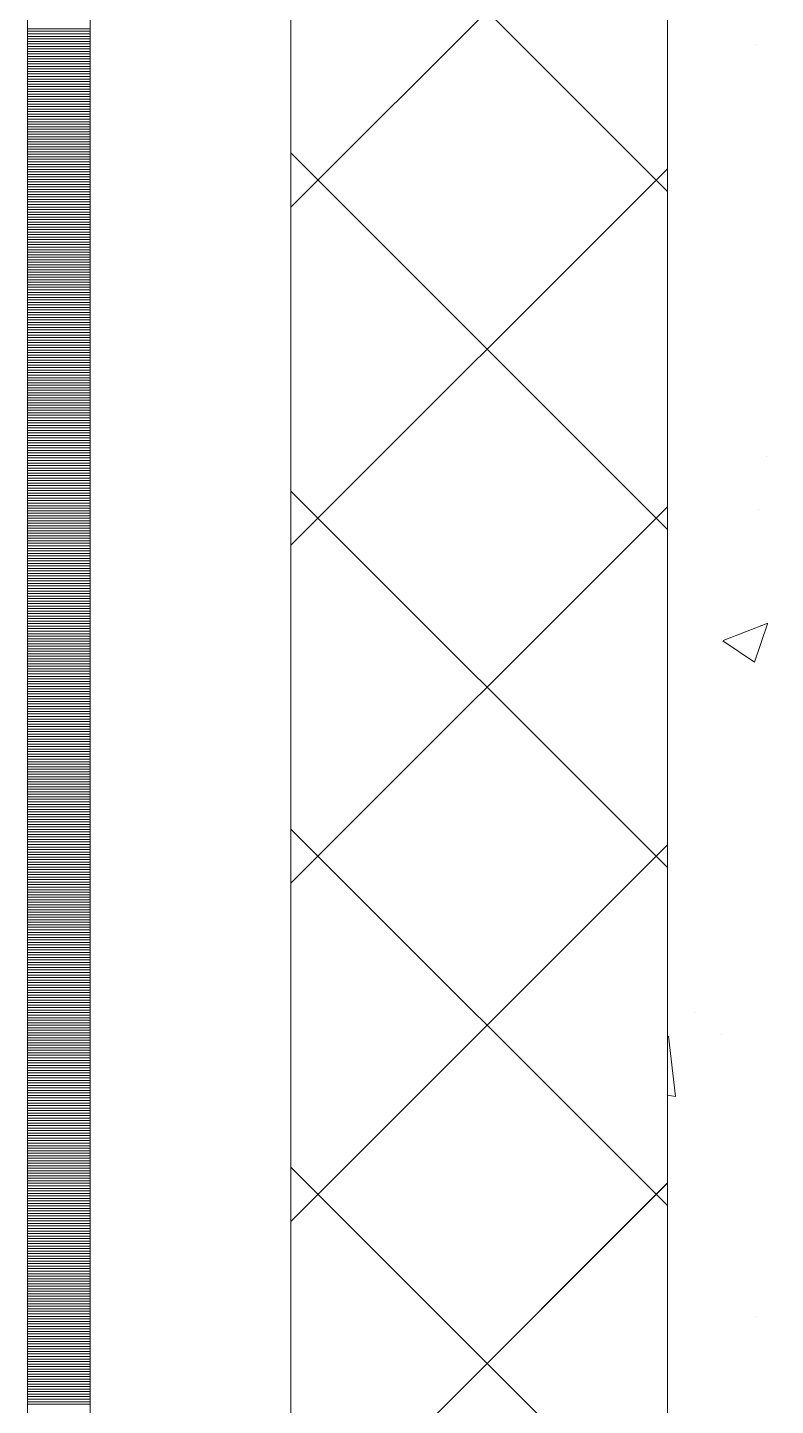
# Model space of a CAD drawing. Header units: millimetres. Extents: x 470010 to 1231400, y -134005 to 421770.
# Drawn here: x 806168 to 806466, y 160415 to 160964 of the extents above; entities that cross this region are included whole.
import ezdxf
from ezdxf.enums import TextEntityAlignment as Align

# ---------------------------------------------------------------- set-up
doc = ezdxf.new("R2010")
doc.units = ezdxf.units.MM
doc.linetypes.add('DASHED', pattern=[19.05, 12.7, -6.35])
doc.layers.get('Defpoints').update_dxf_attribs({"color": 140})
doc.layers.add('АР_Делит', color=120, linetype='Continuous', lineweight=0, plot=False)
for name, color, linetype, lineweight in [('АР_Стены ПЕНОблок', 52, 'Continuous', 20), ('АР_Тонкая', 254, 'Continuous', 5), ('АР_Утеплитель', 31, 'Continuous', 0), ('АР_Штриховка', 8, 'Continuous', 0)]:
    doc.layers.add(name, color=color, linetype=linetype, lineweight=lineweight)
doc.layers.add('РД_Оси_100', color=7, linetype='Continuous', lineweight=0, true_color=0x525252)
doc.styles.add('style1', font='ARIALN.TTF')

# ---------------------------------------------------------------- blocks, each defined once
blk = doc.blocks.new('СОШ_2200_АР_ОСИ_М100_28.05.24')
at = {"layer": 'АР_Делит', "color": 251, "linetype": 'DASHED', "true_color": 0x636466}
blk.add_lwpolyline([(114955, 135155), (114955, -355), (93595.036, -355), (93595.036, 13855), (94145, 13855), (94145, 68320), (66055, 68320), (66055, 13857.73), (83455, 13857.73), (83455, -355), (45245, -355), (45245, 13145), (44695, 13145), (44695, 26755), (45245, 26755), (45245, 68320), (20455, 68320), (20455, 26755), (27955, 26755), (27955, 13145), (-355, 13145), (-355, 100855)], dxfattribs=at)
blk = doc.blocks.new('A$C9108343f')
at = {"layer": 'АР_Стены ПЕНОблок', "color": 18, "linetype": 'Continuous', "lineweight": 20, "true_color": 0x000000}
blk.add_line((140704.09, 313879.49), (140704.09, 237679.49), dxfattribs=at)
at = {"layer": 'АР_Тонкая', "color": 18, "linetype": 'Continuous', "lineweight": 5, "true_color": 0x000000}
for p, q in [((140449.09, 313879.49), (140449.09, 237679.49)), ((140474.09, 313879.49), (140474.09, 237679.49)), ((140474.09, 237679.49), (140474.09, 313879.49)), ((140554.09, 237679.49), (140554.09, 313879.49))]:
    blk.add_line(p, q, dxfattribs=at)
at = {"layer": 'АР_Утеплитель', "color": 18, "linetype": 'Continuous', "lineweight": 0, "true_color": 0x000000}
for p, q in [((140554.09, 313879.49), (140554.09, 237679.49)), ((140704.09, 237679.49), (140704.09, 313879.49))]:
    blk.add_line(p, q, dxfattribs=at)
at = {"layer": 'АР_Штриховка', "color": 18, "linetype": 'Continuous', "lineweight": 0, "true_color": 0x000000}
for p, q in [((140704.09, 261265.48), (140554.09, 261415.48)), ((140554.09, 261259.19), (140704.09, 261409.19)), ((140449.09, 261330.24), (140474.09, 261330.24)), ((140449.09, 261329.24), (140474.09, 261329.24)), ((140449.09, 261328.24), (140474.09, 261328.24)), ((140449.09, 261327.24), (140474.09, 261327.24)), ((140449.09, 261326.24), (140474.09, 261326.24)), ((140449.09, 261325.24), (140474.09, 261325.24)), ((140449.09, 261324.24), (140474.09, 261324.24)), ((140449.09, 261323.24), (140474.09, 261323.24)), ((140449.09, 261322.24), (140474.09, 261322.24)), ((140449.09, 261321.24), (140474.09, 261321.24)), ((140449.09, 261320.24), (140474.09, 261320.24)), ((140449.09, 261319.24), (140474.09, 261319.24)), ((140739.51, 261323.9), (140739.51, 261323.9)), ((140449.09, 261318.24), (140474.09, 261318.24)), ((140449.09, 261317.24), (140474.09, 261317.24)), ((140449.09, 261316.24), (140474.09, 261316.24)), ((140449.09, 261315.24), (140474.09, 261315.24)), ((140449.09, 261314.24), (140474.09, 261314.24)), ((140449.09, 261313.24), (140474.09, 261313.24)), ((140449.09, 261312.24), (140474.09, 261312.24)), ((140449.09, 261311.24), (140474.09, 261311.24)), ((140449.09, 261310.24), (140474.09, 261310.24)), ((140449.09, 261309.24), (140474.09, 261309.24)), ((140449.09, 261308.24), (140474.09, 261308.24)), ((140449.09, 261307.24), (140474.09, 261307.24)), ((140449.09, 261306.24), (140474.09, 261306.24)), ((140449.09, 261305.24), (140474.09, 261305.24)), ((140449.09, 261304.24), (140474.09, 261304.24)), ((140449.09, 261303.24), (140474.09, 261303.24)), ((140449.09, 261302.24), (140474.09, 261302.24)), ((140449.09, 261301.24), (140474.09, 261301.24)), ((140449.09, 261300.24), (140474.09, 261300.24)), ((140449.09, 261299.24), (140474.09, 261299.24)), ((140449.09, 261298.24), (140474.09, 261298.24)), ((140449.09, 261297.24), (140474.09, 261297.24)), ((140449.09, 261296.24), (140474.09, 261296.24)), ((140449.09, 261295.24), (140474.09, 261295.24)), ((140449.09, 261294.24), (140474.09, 261294.24)), ((140449.09, 261293.24), (140474.09, 261293.24)), ((140449.09, 261292.24), (140474.09, 261292.24)), ((140449.09, 261291.24), (140474.09, 261291.24)), ((140449.09, 261290.24), (140474.09, 261290.24)), ((140449.09, 261289.24), (140474.09, 261289.24)), ((140449.09, 261288.24), (140474.09, 261288.24)), ((140449.09, 261287.24), (140474.09, 261287.24)), ((140449.09, 261286.24), (140474.09, 261286.24)), ((140449.09, 261285.24), (140474.09, 261285.24)), ((140449.09, 261284.24), (140474.09, 261284.24)), ((140449.09, 261283.24), (140474.09, 261283.24)), ((140449.09, 261282.24), (140474.09, 261282.24)), ((140449.09, 261281.24), (140474.09, 261281.24)), ((140449.09, 261280.24), (140474.09, 261280.24)), ((140704.09, 261130.77), (140554.09, 261280.77)), ((140449.09, 261279.24), (140474.09, 261279.24)), ((140449.09, 261278.24), (140474.09, 261278.24)), ((140449.09, 261277.24), (140474.09, 261277.24)), ((140449.09, 261276.24), (140474.09, 261276.24)), ((140449.09, 261275.24), (140474.09, 261275.24)), ((140449.09, 261274.24), (140474.09, 261274.24)), ((140449.09, 261273.24), (140474.09, 261273.24)), ((140449.09, 261272.24), (140474.09, 261272.24)), ((140449.09, 261271.24), (140474.09, 261271.24)), ((140449.09, 261270.24), (140474.09, 261270.24)), ((140449.09, 261269.24), (140474.09, 261269.24)), ((140554.09, 261124.49), (140704.09, 261274.49)), ((140449.09, 261268.24), (140474.09, 261268.24)), ((140449.09, 261267.24), (140474.09, 261267.24)), ((140449.09, 261266.24), (140474.09, 261266.24)), ((140449.09, 261265.24), (140474.09, 261265.24)), ((140449.09, 261264.24), (140474.09, 261264.24)), ((140449.09, 261263.24), (140474.09, 261263.24)), ((140449.09, 261262.24), (140474.09, 261262.24)), ((140449.09, 261261.24), (140474.09, 261261.24)), ((140449.09, 261260.24), (140474.09, 261260.24)), ((140449.09, 261259.24), (140474.09, 261259.24)), ((140449.09, 261258.24), (140474.09, 261258.24)), ((140449.09, 261257.24), (140474.09, 261257.24)), ((140449.09, 261256.24), (140474.09, 261256.24)), ((140449.09, 261255.24), (140474.09, 261255.24)), ((140449.09, 261254.24), (140474.09, 261254.24)), ((140449.09, 261253.24), (140474.09, 261253.24)), ((140449.09, 261252.24), (140474.09, 261252.24)), ((140449.09, 261251.24), (140474.09, 261251.24)), ((140449.09, 261250.24), (140474.09, 261250.24)), ((140449.09, 261249.24), (140474.09, 261249.24)), ((140449.09, 261248.24), (140474.09, 261248.24)), ((140449.09, 261247.24), (140474.09, 261247.24)), ((140449.09, 261246.24), (140474.09, 261246.24)), ((140449.09, 261245.24), (140474.09, 261245.24)), ((140449.09, 261244.24), (140474.09, 261244.24)), ((140449.09, 261243.24), (140474.09, 261243.24)), ((140449.09, 261242.24), (140474.09, 261242.24)), ((140449.09, 261241.24), (140474.09, 261241.24)), ((140449.09, 261240.24), (140474.09, 261240.24)), ((140449.09, 261239.24), (140474.09, 261239.24)), ((140449.09, 261238.24), (140474.09, 261238.24)), ((140449.09, 261237.24), (140474.09, 261237.24)), ((140449.09, 261236.24), (140474.09, 261236.24)), ((140449.09, 261235.24), (140474.09, 261235.24)), ((140449.09, 261234.24), (140474.09, 261234.24)), ((140449.09, 261233.24), (140474.09, 261233.24)), ((140449.09, 261232.24), (140474.09, 261232.24)), ((140449.09, 261231.24), (140474.09, 261231.24)), ((140449.09, 261230.24), (140474.09, 261230.24)), ((140449.09, 261229.24), (140474.09, 261229.24)), ((140449.09, 261228.24), (140474.09, 261228.24)), ((140449.09, 261227.24), (140474.09, 261227.24)), ((140449.09, 261226.24), (140474.09, 261226.24)), ((140449.09, 261225.24), (140474.09, 261225.24)), ((140449.09, 261224.24), (140474.09, 261224.24)), ((140449.09, 261223.24), (140474.09, 261223.24)), ((140449.09, 261222.24), (140474.09, 261222.24)), ((140449.09, 261221.24), (140474.09, 261221.24)), ((140449.09, 261220.24), (140474.09, 261220.24)), ((140449.09, 261219.24), (140474.09, 261219.24)), ((140449.09, 261218.24), (140474.09, 261218.24)), ((140449.09, 261217.24), (140474.09, 261217.24)), ((140449.09, 261216.24), (140474.09, 261216.24)), ((140449.09, 261215.24), (140474.09, 261215.24)), ((140449.09, 261214.24), (140474.09, 261214.24)), ((140449.09, 261213.24), (140474.09, 261213.24)), ((140449.09, 261212.24), (140474.09, 261212.24)), ((140449.09, 261211.24), (140474.09, 261211.24)), ((140449.09, 261210.24), (140474.09, 261210.24)), ((140449.09, 261209.24), (140474.09, 261209.24)), ((140449.09, 261208.24), (140474.09, 261208.24)), ((140449.09, 261207.24), (140474.09, 261207.24)), ((140449.09, 261206.24), (140474.09, 261206.24)), ((140449.09, 261205.24), (140474.09, 261205.24)), ((140449.09, 261204.24), (140474.09, 261204.24)), ((140449.09, 261203.24), (140474.09, 261203.24)), ((140449.09, 261202.24), (140474.09, 261202.24)), ((140449.09, 261201.24), (140474.09, 261201.24)), ((140449.09, 261200.24), (140474.09, 261200.24)), ((140449.09, 261199.24), (140474.09, 261199.24)), ((140449.09, 261198.24), (140474.09, 261198.24)), ((140449.09, 261197.24), (140474.09, 261197.24)), ((140449.09, 261196.24), (140474.09, 261196.24)), ((140449.09, 261195.24), (140474.09, 261195.24)), ((140449.09, 261194.24), (140474.09, 261194.24)), ((140449.09, 261193.24), (140474.09, 261193.24)), ((140449.09, 261192.24), (140474.09, 261192.24)), ((140449.09, 261191.24), (140474.09, 261191.24)), ((140449.09, 261190.24), (140474.09, 261190.24)), ((140449.09, 261189.24), (140474.09, 261189.24)), ((140449.09, 261188.24), (140474.09, 261188.24)), ((140449.09, 261187.24), (140474.09, 261187.24)), ((140449.09, 261186.24), (140474.09, 261186.24)), ((140449.09, 261185.24), (140474.09, 261185.24)), ((140449.09, 261184.24), (140474.09, 261184.24)), ((140449.09, 261183.24), (140474.09, 261183.24)), ((140449.09, 261182.24), (140474.09, 261182.24)), ((140449.09, 261181.24), (140474.09, 261181.24)), ((140449.09, 261180.24), (140474.09, 261180.24)), ((140449.09, 261179.24), (140474.09, 261179.24)), ((140449.09, 261178.24), (140474.09, 261178.24)), ((140449.09, 261177.24), (140474.09, 261177.24)), ((140449.09, 261176.24), (140474.09, 261176.24)), ((140449.09, 261175.24), (140474.09, 261175.24)), ((140449.09, 261174.24), (140474.09, 261174.24)), ((140449.09, 261173.24), (140474.09, 261173.24)), ((140449.09, 261172.24), (140474.09, 261172.24)), ((140449.09, 261171.24), (140474.09, 261171.24)), ((140449.09, 261170.24), (140474.09, 261170.24)), ((140449.09, 261169.24), (140474.09, 261169.24)), ((140449.09, 261168.24), (140474.09, 261168.24)), ((140449.09, 261167.24), (140474.09, 261167.24)), ((140449.09, 261166.24), (140474.09, 261166.24)), ((140449.09, 261165.24), (140474.09, 261165.24)), ((140449.09, 261164.24), (140474.09, 261164.24)), ((140449.09, 261163.24), (140474.09, 261163.24)), ((140449.09, 261162.24), (140474.09, 261162.24)), ((140449.09, 261161.24), (140474.09, 261161.24)), ((140449.09, 261160.24), (140474.09, 261160.24)), ((140743.6, 261159.99), (140743.6, 261159.99)), ((140449.09, 261159.24), (140474.09, 261159.24)), ((140449.09, 261158.24), (140474.09, 261158.24)), ((140449.09, 261157.24), (140474.09, 261157.24)), ((140449.09, 261156.24), (140474.09, 261156.24)), ((140449.09, 261155.24), (140474.09, 261155.24)), ((140449.09, 261154.24), (140474.09, 261154.24)), ((140449.09, 261153.24), (140474.09, 261153.24)), ((140449.09, 261152.24), (140474.09, 261152.24)), ((140449.09, 261151.24), (140474.09, 261151.24)), ((140449.09, 261150.24), (140474.09, 261150.24)), ((140449.09, 261149.24), (140474.09, 261149.24)), ((140449.09, 261148.24), (140474.09, 261148.24)), ((140449.09, 261147.24), (140474.09, 261147.24)), ((140449.09, 261146.24), (140474.09, 261146.24)), ((140449.09, 261145.24), (140474.09, 261145.24)), ((140449.09, 261144.24), (140474.09, 261144.24)), ((140449.09, 261143.24), (140474.09, 261143.24)), ((140704.09, 260996.07), (140554.09, 261146.07)), ((140449.09, 261142.24), (140474.09, 261142.24)), ((140449.09, 261141.24), (140474.09, 261141.24)), ((140449.09, 261140.24), (140474.09, 261140.24)), ((140449.09, 261139.24), (140474.09, 261139.24)), ((140449.09, 261138.24), (140474.09, 261138.24)), ((140554.09, 260989.78), (140704.09, 261139.78)), ((140740.52, 261138.84), (140740.52, 261138.84)), ((140449.09, 261137.24), (140474.09, 261137.24)), ((140449.09, 261136.24), (140474.09, 261136.24)), ((140449.09, 261135.24), (140474.09, 261135.24)), ((140449.09, 261134.24), (140474.09, 261134.24)), ((140449.09, 261133.24), (140474.09, 261133.24)), ((140449.09, 261132.24), (140474.09, 261132.24)), ((140449.09, 261131.24), (140474.09, 261131.24)), ((140449.09, 261130.24), (140474.09, 261130.24)), ((140449.09, 261129.24), (140474.09, 261129.24)), ((140449.09, 261128.24), (140474.09, 261128.24)), ((140449.09, 261127.24), (140474.09, 261127.24)), ((140449.09, 261126.24), (140474.09, 261126.24)), ((140449.09, 261125.24), (140474.09, 261125.24)), ((140449.09, 261124.24), (140474.09, 261124.24)), ((140449.09, 261123.24), (140474.09, 261123.24)), ((140449.09, 261122.24), (140474.09, 261122.24)), ((140449.09, 261121.24), (140474.09, 261121.24)), ((140449.09, 261120.24), (140474.09, 261120.24)), ((140449.09, 261119.24), (140474.09, 261119.24)), ((140449.09, 261118.24), (140474.09, 261118.24)), ((140449.09, 261117.24), (140474.09, 261117.24)), ((140449.09, 261116.24), (140474.09, 261116.24)), ((140449.09, 261115.24), (140474.09, 261115.24)), ((140449.09, 261114.24), (140474.09, 261114.24)), ((140449.09, 261113.24), (140474.09, 261113.24)), ((140449.09, 261112.24), (140474.09, 261112.24)), ((140449.09, 261111.24), (140474.09, 261111.24)), ((140449.09, 261110.24), (140474.09, 261110.24)), ((140449.09, 261109.24), (140474.09, 261109.24)), ((140449.09, 261108.24), (140474.09, 261108.24)), ((140449.09, 261107.24), (140474.09, 261107.24)), ((140449.09, 261106.24), (140474.09, 261106.24)), ((140449.09, 261105.24), (140474.09, 261105.24)), ((140449.09, 261104.24), (140474.09, 261104.24)), ((140449.09, 261103.24), (140474.09, 261103.24)), ((140449.09, 261102.24), (140474.09, 261102.24)), ((140449.09, 261101.24), (140474.09, 261101.24)), ((140449.09, 261100.24), (140474.09, 261100.24)), ((140449.09, 261099.24), (140474.09, 261099.24)), ((140449.09, 261098.24), (140474.09, 261098.24)), ((140449.09, 261097.24), (140474.09, 261097.24)), ((140449.09, 261096.24), (140474.09, 261096.24)), ((140449.09, 261095.24), (140474.09, 261095.24)), ((140449.09, 261094.24), (140474.09, 261094.24)), ((140449.09, 261093.24), (140474.09, 261093.24)), ((140449.09, 261092.24), (140474.09, 261092.24)), ((140449.09, 261091.24), (140474.09, 261091.24)), ((140449.09, 261090.24), (140474.09, 261090.24)), ((140449.09, 261089.24), (140474.09, 261089.24)), ((140449.09, 261088.24), (140474.09, 261088.24)), ((140726.31, 261086.56), (140744.1, 261093.38)), ((140738.87, 261077.84), (140744.02, 261093.19)), ((140449.09, 261087.24), (140474.09, 261087.24)), ((140449.09, 261086.24), (140474.09, 261086.24)), ((140449.09, 261085.24), (140474.09, 261085.24)), ((140449.09, 261084.24), (140474.09, 261084.24)), ((140449.09, 261083.24), (140474.09, 261083.24)), ((140726.22, 261086.37), (140738.86, 261077.84)), ((140449.09, 261082.24), (140474.09, 261082.24)), ((140449.09, 261081.24), (140474.09, 261081.24)), ((140449.09, 261080.24), (140474.09, 261080.24)), ((140449.09, 261079.24), (140474.09, 261079.24)), ((140449.09, 261078.24), (140474.09, 261078.24)), ((140449.09, 261077.24), (140474.09, 261077.24)), ((140449.09, 261076.24), (140474.09, 261076.24)), ((140449.09, 261075.24), (140474.09, 261075.24)), ((140449.09, 261074.24), (140474.09, 261074.24)), ((140449.09, 261073.24), (140474.09, 261073.24)), ((140449.09, 261072.24), (140474.09, 261072.24)), ((140449.09, 261071.24), (140474.09, 261071.24)), ((140449.09, 261070.24), (140474.09, 261070.24)), ((140449.09, 261069.24), (140474.09, 261069.24)), ((140449.09, 261068.24), (140474.09, 261068.24)), ((140449.09, 261067.24), (140474.09, 261067.24)), ((140449.09, 261066.24), (140474.09, 261066.24)), ((140449.09, 261065.24), (140474.09, 261065.24)), ((140449.09, 261064.24), (140474.09, 261064.24)), ((140449.09, 261063.24), (140474.09, 261063.24)), ((140449.09, 261062.24), (140474.09, 261062.24)), ((140449.09, 261061.24), (140474.09, 261061.24)), ((140449.09, 261060.24), (140474.09, 261060.24)), ((140449.09, 261059.24), (140474.09, 261059.24)), ((140449.09, 261058.24), (140474.09, 261058.24)), ((140449.09, 261057.24), (140474.09, 261057.24)), ((140449.09, 261056.24), (140474.09, 261056.24)), ((140449.09, 261055.24), (140474.09, 261055.24)), ((140449.09, 261054.24), (140474.09, 261054.24)), ((140449.09, 261053.24), (140474.09, 261053.24)), ((140449.09, 261052.24), (140474.09, 261052.24)), ((140449.09, 261051.24), (140474.09, 261051.24)), ((140449.09, 261050.24), (140474.09, 261050.24)), ((140449.09, 261049.24), (140474.09, 261049.24)), ((140449.09, 261048.24), (140474.09, 261048.24)), ((140449.09, 261047.24), (140474.09, 261047.24)), ((140449.09, 261046.24), (140474.09, 261046.24)), ((140449.09, 261045.24), (140474.09, 261045.24)), ((140449.09, 261044.24), (140474.09, 261044.24)), ((140449.09, 261043.24), (140474.09, 261043.24)), ((140449.09, 261042.24), (140474.09, 261042.24)), ((140449.09, 261041.24), (140474.09, 261041.24)), ((140449.09, 261040.24), (140474.09, 261040.24)), ((140449.09, 261039.24), (140474.09, 261039.24)), ((140449.09, 261038.24), (140474.09, 261038.24)), ((140449.09, 261037.24), (140474.09, 261037.24)), ((140449.09, 261036.24), (140474.09, 261036.24)), ((140449.09, 261035.24), (140474.09, 261035.24)), ((140449.09, 261034.24), (140474.09, 261034.24)), ((140449.09, 261033.24), (140474.09, 261033.24)), ((140449.09, 261032.24), (140474.09, 261032.24)), ((140449.09, 261031.24), (140474.09, 261031.24)), ((140449.09, 261030.24), (140474.09, 261030.24)), ((140449.09, 261029.24), (140474.09, 261029.24)), ((140449.09, 261028.24), (140474.09, 261028.24)), ((140449.09, 261027.24), (140474.09, 261027.24)), ((140449.09, 261026.24), (140474.09, 261026.24)), ((140449.09, 261025.24), (140474.09, 261025.24)), ((140449.09, 261024.24), (140474.09, 261024.24)), ((140449.09, 261023.24), (140474.09, 261023.24)), ((140449.09, 261022.24), (140474.09, 261022.24)), ((140449.09, 261021.24), (140474.09, 261021.24)), ((140449.09, 261020.24), (140474.09, 261020.24)), ((140449.09, 261019.24), (140474.09, 261019.24)), ((140449.09, 261018.24), (140474.09, 261018.24)), ((140449.09, 261017.24), (140474.09, 261017.24)), ((140449.09, 261016.24), (140474.09, 261016.24)), ((140449.09, 261015.24), (140474.09, 261015.24)), ((140449.09, 261014.24), (140474.09, 261014.24)), ((140449.09, 261013.24), (140474.09, 261013.24)), ((140449.09, 261012.24), (140474.09, 261012.24)), ((140449.09, 261011.24), (140474.09, 261011.24)), ((140704.09, 260861.37), (140554.09, 261011.37)), ((140449.09, 261010.24), (140474.09, 261010.24)), ((140449.09, 261009.24), (140474.09, 261009.24)), ((140449.09, 261008.24), (140474.09, 261008.24)), ((140449.09, 261007.24), (140474.09, 261007.24)), ((140449.09, 261006.24), (140474.09, 261006.24)), ((140449.09, 261005.24), (140474.09, 261005.24)), ((140449.09, 261004.24), (140474.09, 261004.24)), ((140449.09, 261003.24), (140474.09, 261003.24)), ((140449.09, 261002.24), (140474.09, 261002.24)), ((140449.09, 261001.24), (140474.09, 261001.24)), ((140449.09, 261000.24), (140474.09, 261000.24)), ((140554.09, 260855.08), (140704.09, 261005.08)), ((140449.09, 260999.24), (140474.09, 260999.24)), ((140449.09, 260998.24), (140474.09, 260998.24)), ((140449.09, 260997.24), (140474.09, 260997.24)), ((140449.09, 260996.24), (140474.09, 260996.24)), ((140449.09, 260995.24), (140474.09, 260995.24)), ((140449.09, 260994.24), (140474.09, 260994.24)), ((140449.09, 260993.24), (140474.09, 260993.24)), ((140449.09, 260992.24), (140474.09, 260992.24)), ((140449.09, 260991.24), (140474.09, 260991.24)), ((140449.09, 260990.24), (140474.09, 260990.24)), ((140449.09, 260989.24), (140474.09, 260989.24)), ((140449.09, 260988.24), (140474.09, 260988.24)), ((140449.09, 260987.24), (140474.09, 260987.24)), ((140449.09, 260986.24), (140474.09, 260986.24)), ((140449.09, 260985.24), (140474.09, 260985.24)), ((140449.09, 260984.24), (140474.09, 260984.24)), ((140449.09, 260983.24), (140474.09, 260983.24)), ((140449.09, 260982.24), (140474.09, 260982.24)), ((140449.09, 260981.24), (140474.09, 260981.24)), ((140449.09, 260980.24), (140474.09, 260980.24)), ((140449.09, 260979.24), (140474.09, 260979.24)), ((140449.09, 260978.24), (140474.09, 260978.24)), ((140449.09, 260977.24), (140474.09, 260977.24)), ((140449.09, 260976.24), (140474.09, 260976.24)), ((140449.09, 260975.24), (140474.09, 260975.24)), ((140449.09, 260974.24), (140474.09, 260974.24)), ((140449.09, 260973.24), (140474.09, 260973.24)), ((140449.09, 260972.24), (140474.09, 260972.24)), ((140449.09, 260971.24), (140474.09, 260971.24)), ((140449.09, 260970.24), (140474.09, 260970.24)), ((140449.09, 260969.24), (140474.09, 260969.24)), ((140449.09, 260968.24), (140474.09, 260968.24)), ((140449.09, 260967.24), (140474.09, 260967.24)), ((140449.09, 260966.24), (140474.09, 260966.24)), ((140449.09, 260965.24), (140474.09, 260965.24)), ((140449.09, 260964.24), (140474.09, 260964.24)), ((140449.09, 260963.24), (140474.09, 260963.24)), ((140449.09, 260962.24), (140474.09, 260962.24)), ((140449.09, 260961.24), (140474.09, 260961.24)), ((140449.09, 260960.24), (140474.09, 260960.24)), ((140449.09, 260959.24), (140474.09, 260959.24)), ((140449.09, 260958.24), (140474.09, 260958.24)), ((140449.09, 260957.24), (140474.09, 260957.24)), ((140449.09, 260956.24), (140474.09, 260956.24)), ((140449.09, 260955.24), (140474.09, 260955.24)), ((140449.09, 260954.24), (140474.09, 260954.24)), ((140449.09, 260953.24), (140474.09, 260953.24)), ((140449.09, 260952.24), (140474.09, 260952.24)), ((140449.09, 260951.24), (140474.09, 260951.24)), ((140449.09, 260950.24), (140474.09, 260950.24)), ((140449.09, 260949.24), (140474.09, 260949.24)), ((140449.09, 260948.24), (140474.09, 260948.24)), ((140449.09, 260947.24), (140474.09, 260947.24)), ((140449.09, 260946.24), (140474.09, 260946.24)), ((140449.09, 260945.24), (140474.09, 260945.24)), ((140449.09, 260944.24), (140474.09, 260944.24)), ((140449.09, 260943.24), (140474.09, 260943.24)), ((140449.09, 260942.24), (140474.09, 260942.24)), ((140449.09, 260941.24), (140474.09, 260941.24)), ((140449.09, 260940.24), (140474.09, 260940.24)), ((140449.09, 260939.24), (140474.09, 260939.24)), ((140449.09, 260938.24), (140474.09, 260938.24)), ((140449.09, 260937.24), (140474.09, 260937.24)), ((140449.09, 260936.24), (140474.09, 260936.24)), ((140449.09, 260935.24), (140474.09, 260935.24)), ((140449.09, 260934.24), (140474.09, 260934.24)), ((140715.02, 260938.5), (140715.02, 260938.5)), ((140449.09, 260933.24), (140474.09, 260933.24)), ((140449.09, 260932.24), (140474.09, 260932.24)), ((140449.09, 260931.24), (140474.09, 260931.24)), ((140449.09, 260930.24), (140474.09, 260930.24)), ((140449.09, 260929.24), (140474.09, 260929.24)), ((140704.09, 260928.36), (140704.62, 260928.91)), ((140707.39, 260904.78), (140704.59, 260928.9)), ((140725.64, 260929.48), (140725.64, 260929.48)), ((140449.09, 260928.24), (140474.09, 260928.24)), ((140449.09, 260927.24), (140474.09, 260927.24)), ((140449.09, 260926.24), (140474.09, 260926.24)), ((140449.09, 260925.24), (140474.09, 260925.24)), ((140449.09, 260924.24), (140474.09, 260924.24)), ((140449.09, 260923.24), (140474.09, 260923.24)), ((140449.09, 260922.24), (140474.09, 260922.24)), ((140449.09, 260921.24), (140474.09, 260921.24)), ((140449.09, 260920.24), (140474.09, 260920.24)), ((140449.09, 260919.24), (140474.09, 260919.24)), ((140449.09, 260918.24), (140474.09, 260918.24)), ((140449.09, 260917.24), (140474.09, 260917.24)), ((140449.09, 260916.24), (140474.09, 260916.24)), ((140449.09, 260915.24), (140474.09, 260915.24)), ((140449.09, 260914.24), (140474.09, 260914.24)), ((140449.09, 260913.24), (140474.09, 260913.24)), ((140449.09, 260912.24), (140474.09, 260912.24)), ((140449.09, 260911.24), (140474.09, 260911.24)), ((140449.09, 260910.24), (140474.09, 260910.24)), ((140449.09, 260909.24), (140474.09, 260909.24)), ((140449.09, 260908.24), (140474.09, 260908.24)), ((140449.09, 260907.24), (140474.09, 260907.24)), ((140449.09, 260906.24), (140474.09, 260906.24)), ((140449.09, 260905.24), (140474.09, 260905.24)), ((140449.09, 260904.24), (140474.09, 260904.24)), ((140449.09, 260903.24), (140474.09, 260903.24)), ((140449.09, 260902.24), (140474.09, 260902.24)), ((140704.09, 260905.35), (140707.4, 260904.83)), ((140449.09, 260901.24), (140474.09, 260901.24)), ((140449.09, 260900.24), (140474.09, 260900.24)), ((140449.09, 260899.24), (140474.09, 260899.24)), ((140449.09, 260898.24), (140474.09, 260898.24)), ((140449.09, 260897.24), (140474.09, 260897.24)), ((140449.09, 260896.24), (140474.09, 260896.24)), ((140449.09, 260895.24), (140474.09, 260895.24)), ((140449.09, 260894.24), (140474.09, 260894.24)), ((140449.09, 260893.24), (140474.09, 260893.24)), ((140449.09, 260892.24), (140474.09, 260892.24)), ((140449.09, 260891.24), (140474.09, 260891.24)), ((140449.09, 260890.24), (140474.09, 260890.24)), ((140449.09, 260889.24), (140474.09, 260889.24)), ((140449.09, 260888.24), (140474.09, 260888.24)), ((140449.09, 260887.24), (140474.09, 260887.24)), ((140449.09, 260886.24), (140474.09, 260886.24)), ((140449.09, 260885.24), (140474.09, 260885.24)), ((140449.09, 260884.24), (140474.09, 260884.24)), ((140449.09, 260883.24), (140474.09, 260883.24)), ((140449.09, 260882.24), (140474.09, 260882.24)), ((140449.09, 260881.24), (140474.09, 260881.24)), ((140449.09, 260880.24), (140474.09, 260880.24)), ((140449.09, 260879.24), (140474.09, 260879.24)), ((140449.09, 260878.24), (140474.09, 260878.24)), ((140449.09, 260877.24), (140474.09, 260877.24)), ((140449.09, 260876.24), (140474.09, 260876.24)), ((140449.09, 260875.24), (140474.09, 260875.24)), ((140449.09, 260874.24), (140474.09, 260874.24)), ((140704.09, 260726.66), (140554.09, 260876.66)), ((140449.09, 260873.24), (140474.09, 260873.24)), ((140449.09, 260872.24), (140474.09, 260872.24)), ((140449.09, 260871.24), (140474.09, 260871.24)), ((140449.09, 260870.24), (140474.09, 260870.24)), ((140449.09, 260869.24), (140474.09, 260869.24)), ((140554.09, 260720.37), (140704.09, 260870.37)), ((140449.09, 260868.24), (140474.09, 260868.24)), ((140449.09, 260867.24), (140474.09, 260867.24)), ((140449.09, 260866.24), (140474.09, 260866.24)), ((140449.09, 260865.24), (140474.09, 260865.24)), ((140449.09, 260864.24), (140474.09, 260864.24)), ((140449.09, 260863.24), (140474.09, 260863.24)), ((140449.09, 260862.24), (140474.09, 260862.24)), ((140449.09, 260861.24), (140474.09, 260861.24)), ((140449.09, 260860.24), (140474.09, 260860.24)), ((140449.09, 260859.24), (140474.09, 260859.24)), ((140449.09, 260858.24), (140474.09, 260858.24)), ((140449.09, 260857.24), (140474.09, 260857.24)), ((140449.09, 260856.24), (140474.09, 260856.24)), ((140449.09, 260855.24), (140474.09, 260855.24)), ((140449.09, 260854.24), (140474.09, 260854.24)), ((140449.09, 260853.24), (140474.09, 260853.24)), ((140449.09, 260852.24), (140474.09, 260852.24)), ((140449.09, 260851.24), (140474.09, 260851.24)), ((140449.09, 260850.24), (140474.09, 260850.24)), ((140449.09, 260849.24), (140474.09, 260849.24)), ((140449.09, 260848.24), (140474.09, 260848.24)), ((140449.09, 260847.24), (140474.09, 260847.24)), ((140449.09, 260846.24), (140474.09, 260846.24)), ((140449.09, 260845.24), (140474.09, 260845.24)), ((140449.09, 260844.24), (140474.09, 260844.24)), ((140449.09, 260843.24), (140474.09, 260843.24)), ((140449.09, 260842.24), (140474.09, 260842.24)), ((140449.09, 260841.24), (140474.09, 260841.24)), ((140449.09, 260840.24), (140474.09, 260840.24)), ((140449.09, 260839.24), (140474.09, 260839.24)), ((140449.09, 260838.24), (140474.09, 260838.24)), ((140449.09, 260837.24), (140474.09, 260837.24)), ((140449.09, 260836.24), (140474.09, 260836.24)), ((140449.09, 260835.24), (140474.09, 260835.24)), ((140449.09, 260834.24), (140474.09, 260834.24)), ((140449.09, 260833.24), (140474.09, 260833.24)), ((140449.09, 260832.24), (140474.09, 260832.24)), ((140449.09, 260831.24), (140474.09, 260831.24)), ((140449.09, 260830.24), (140474.09, 260830.24)), ((140449.09, 260829.24), (140474.09, 260829.24)), ((140449.09, 260828.24), (140474.09, 260828.24)), ((140449.09, 260827.24), (140474.09, 260827.24)), ((140449.09, 260826.24), (140474.09, 260826.24)), ((140449.09, 260825.24), (140474.09, 260825.24)), ((140449.09, 260824.24), (140474.09, 260824.24)), ((140449.09, 260823.24), (140474.09, 260823.24)), ((140449.09, 260822.24), (140474.09, 260822.24)), ((140449.09, 260821.24), (140474.09, 260821.24)), ((140449.09, 260820.24), (140474.09, 260820.24)), ((140449.09, 260819.24), (140474.09, 260819.24)), ((140449.09, 260818.24), (140474.09, 260818.24)), ((140449.09, 260817.24), (140474.09, 260817.24)), ((140449.09, 260816.24), (140474.09, 260816.24)), ((140449.09, 260815.24), (140474.09, 260815.24)), ((140449.09, 260814.24), (140474.09, 260814.24)), ((140739.77, 260817.2), (140739.77, 260817.2)), ((140449.09, 260813.24), (140474.09, 260813.24)), ((140449.09, 260812.24), (140474.09, 260812.24)), ((140449.09, 260811.24), (140474.09, 260811.24)), ((140449.09, 260810.24), (140474.09, 260810.24)), ((140449.09, 260809.24), (140474.09, 260809.24)), ((140449.09, 260808.24), (140474.09, 260808.24)), ((140449.09, 260807.24), (140474.09, 260807.24)), ((140449.09, 260806.24), (140474.09, 260806.24)), ((140449.09, 260805.24), (140474.09, 260805.24)), ((140449.09, 260804.24), (140474.09, 260804.24)), ((140449.09, 260803.24), (140474.09, 260803.24)), ((140449.09, 260802.24), (140474.09, 260802.24)), ((140449.09, 260801.24), (140474.09, 260801.24)), ((140449.09, 260800.24), (140474.09, 260800.24)), ((140449.09, 260799.24), (140474.09, 260799.24)), ((140449.09, 260798.24), (140474.09, 260798.24)), ((140449.09, 260797.24), (140474.09, 260797.24)), ((140449.09, 260796.24), (140474.09, 260796.24)), ((140449.09, 260795.24), (140474.09, 260795.24)), ((140449.09, 260794.24), (140474.09, 260794.24)), ((140449.09, 260793.24), (140474.09, 260793.24)), ((140449.09, 260792.24), (140474.09, 260792.24)), ((140449.09, 260791.24), (140474.09, 260791.24)), ((140449.09, 260790.24), (140474.09, 260790.24)), ((140449.09, 260789.24), (140474.09, 260789.24)), ((140449.09, 260788.24), (140474.09, 260788.24)), ((140449.09, 260787.24), (140474.09, 260787.24)), ((140449.09, 260786.24), (140474.09, 260786.24)), ((140449.09, 260785.24), (140474.09, 260785.24)), ((140449.09, 260784.24), (140474.09, 260784.24)), ((140449.09, 260783.24), (140474.09, 260783.24)), ((140449.09, 260782.24), (140474.09, 260782.24))]:
    blk.add_line(p, q, dxfattribs=at)
at = {"layer": 'РД_Оси_100'}
blk.add_blockref('СОШ_2200_АР_ОСИ_М100_28.05.24', (140804.09, 223079.49), dxfattribs=at)
at = {"layer": 'Defpoints', "color": 18, "true_color": 0x000000, "style": 'style1'}
for p in [(143949.34, 316089.12), (143974.98, 281639.5), (143890.4, 273244.71), (143839.99, 264276.81), (143967.75, 254892.38), (12251.96, 104178.14), (12382.58, 96023.14)]:
    blk.add_attdef('АР-ПОМЕЩЕНИЕ:НАИМЕНОВАНИЕ', text='', height=100, dxfattribs=at).set_placement(p, align=Align.MIDDLE)
at = {"layer": 'Defpoints', "color": 18, "true_color": 0x000000, "style": 'style1', "flags": 8}
for p in [(143951.3, 279099.09), (143848.34, 269251.11), (143875.33, 260094.25), (144049.74, 250824.7), (163419.28, 238153.36), (155897.46, 237965.97), (183037.2, 237965.97), (143342.94, 237876.19)]:
    blk.add_attdef('АР-ПОМЕЩЕНИЕ:НАИМЕНОВАНИЕ', text='', height=100, dxfattribs=at).set_placement(p, align=Align.MIDDLE)

msp = doc.modelspace()

# ---------------------------------------------------------------- linework, layer by layer
at = {"layer": 'АР_Стены ПЕНОблок', "color": 18, "linetype": 'Continuous', "lineweight": 20, "true_color": 0x000000}
msp.add_line((806422.706, 213513.251), (806422.706, 137313.251), dxfattribs=at)
at = {"layer": 'АР_Тонкая', "color": 18, "linetype": 'Continuous', "lineweight": 5, "true_color": 0x000000}
for p, q in [((806167.706, 213513.251), (806167.706, 137313.251)), ((806192.706, 213513.251), (806192.706, 137313.251)), ((806192.706, 137313.251), (806192.706, 213513.251)), ((806272.706, 137313.251), (806272.706, 213513.251))]:
    msp.add_line(p, q, dxfattribs=at)
at = {"layer": 'АР_Утеплитель', "color": 18, "linetype": 'Continuous', "lineweight": 0, "true_color": 0x000000}
for p, q in [((806272.706, 213513.251), (806272.706, 137313.251)), ((806422.706, 137313.251), (806422.706, 213513.251))]:
    msp.add_line(p, q, dxfattribs=at)
at = {"layer": 'АР_Штриховка', "color": 18, "linetype": 'Continuous', "lineweight": 0, "true_color": 0x000000}
for p, q in [((806422.706, 160899.234), (806272.706, 161049.234)), ((806272.706, 160892.948), (806422.706, 161042.948)), ((806167.706, 160964), (806192.706, 160964)), ((806167.706, 160963), (806192.706, 160963)), ((806167.706, 160962), (806192.706, 160962)), ((806167.706, 160961), (806192.706, 160961)), ((806167.706, 160960), (806192.706, 160960)), ((806167.706, 160959), (806192.706, 160959)), ((806167.706, 160958), (806192.706, 160958)), ((806167.706, 160957), (806192.706, 160957)), ((806167.706, 160956), (806192.706, 160956)), ((806167.706, 160955), (806192.706, 160955)), ((806167.706, 160954), (806192.706, 160954)), ((806167.706, 160953), (806192.706, 160953)), ((806167.706, 160952), (806192.706, 160952)), ((806167.706, 160951), (806192.706, 160951)), ((806167.706, 160950), (806192.706, 160950)), ((806167.706, 160949), (806192.706, 160949)), ((806167.706, 160948), (806192.706, 160948)), ((806167.706, 160947), (806192.706, 160947)), ((806167.706, 160946), (806192.706, 160946)), ((806167.706, 160945), (806192.706, 160945)), ((806167.706, 160944), (806192.706, 160944)), ((806167.706, 160943), (806192.706, 160943)), ((806167.706, 160942), (806192.706, 160942)), ((806167.706, 160941), (806192.706, 160941)), ((806167.706, 160940), (806192.706, 160940)), ((806167.706, 160939), (806192.706, 160939)), ((806167.706, 160938), (806192.706, 160938)), ((806167.706, 160937), (806192.706, 160937)), ((806167.706, 160936), (806192.706, 160936)), ((806167.706, 160935), (806192.706, 160935)), ((806167.706, 160934), (806192.706, 160934)), ((806167.706, 160933), (806192.706, 160933)), ((806167.706, 160932), (806192.706, 160932)), ((806167.706, 160931), (806192.706, 160931)), ((806167.706, 160930), (806192.706, 160930)), ((806167.706, 160929), (806192.706, 160929)), ((806167.706, 160928), (806192.706, 160928)), ((806167.706, 160927), (806192.706, 160927)), ((806167.706, 160926), (806192.706, 160926)), ((806167.706, 160925), (806192.706, 160925)), ((806167.706, 160924), (806192.706, 160924)), ((806167.706, 160923), (806192.706, 160923)), ((806167.706, 160922), (806192.706, 160922)), ((806167.706, 160921), (806192.706, 160921)), ((806167.706, 160920), (806192.706, 160920)), ((806167.706, 160919), (806192.706, 160919)), ((806167.706, 160918), (806192.706, 160918)), ((806167.706, 160917), (806192.706, 160917)), ((806167.706, 160916), (806192.706, 160916)), ((806167.706, 160915), (806192.706, 160915)), ((806167.706, 160914), (806192.706, 160914)), ((806167.706, 160913), (806192.706, 160913)), ((806167.706, 160912), (806192.706, 160912)), ((806422.706, 160764.531), (806272.706, 160914.531)), ((806167.706, 160911), (806192.706, 160911)), ((806167.706, 160910), (806192.706, 160910)), ((806167.706, 160909), (806192.706, 160909)), ((806167.706, 160908), (806192.706, 160908)), ((806167.706, 160907), (806192.706, 160907)), ((806272.706, 160758.244), (806422.706, 160908.244)), ((806167.706, 160906), (806192.706, 160906)), ((806167.706, 160905), (806192.706, 160905)), ((806167.706, 160904), (806192.706, 160904)), ((806167.706, 160903), (806192.706, 160903)), ((806167.706, 160902), (806192.706, 160902)), ((806167.706, 160901), (806192.706, 160901)), ((806167.706, 160900), (806192.706, 160900)), ((806167.706, 160899), (806192.706, 160899)), ((806167.706, 160898), (806192.706, 160898)), ((806167.706, 160897), (806192.706, 160897)), ((806167.706, 160896), (806192.706, 160896)), ((806167.706, 160895), (806192.706, 160895)), ((806167.706, 160894), (806192.706, 160894)), ((806167.706, 160893), (806192.706, 160893)), ((806167.706, 160892), (806192.706, 160892)), ((806167.706, 160891), (806192.706, 160891)), ((806167.706, 160890), (806192.706, 160890)), ((806167.706, 160889), (806192.706, 160889)), ((806167.706, 160888), (806192.706, 160888)), ((806167.706, 160887), (806192.706, 160887)), ((806167.706, 160886), (806192.706, 160886)), ((806167.706, 160885), (806192.706, 160885)), ((806167.706, 160884), (806192.706, 160884)), ((806167.706, 160883), (806192.706, 160883)), ((806167.706, 160882), (806192.706, 160882)), ((806167.706, 160881), (806192.706, 160881)), ((806167.706, 160880), (806192.706, 160880)), ((806167.706, 160879), (806192.706, 160879)), ((806167.706, 160878), (806192.706, 160878)), ((806167.706, 160877), (806192.706, 160877)), ((806167.706, 160876), (806192.706, 160876)), ((806167.706, 160875), (806192.706, 160875)), ((806167.706, 160874), (806192.706, 160874)), ((806167.706, 160873), (806192.706, 160873)), ((806167.706, 160872), (806192.706, 160872)), ((806167.706, 160871), (806192.706, 160871)), ((806167.706, 160870), (806192.706, 160870)), ((806167.706, 160869), (806192.706, 160869)), ((806167.706, 160868), (806192.706, 160868)), ((806167.706, 160867), (806192.706, 160867)), ((806167.706, 160866), (806192.706, 160866)), ((806167.706, 160865), (806192.706, 160865)), ((806167.706, 160864), (806192.706, 160864)), ((806167.706, 160863), (806192.706, 160863)), ((806167.706, 160862), (806192.706, 160862)), ((806167.706, 160861), (806192.706, 160861)), ((806167.706, 160860), (806192.706, 160860)), ((806167.706, 160859), (806192.706, 160859)), ((806167.706, 160858), (806192.706, 160858)), ((806167.706, 160857), (806192.706, 160857)), ((806167.706, 160856), (806192.706, 160856)), ((806167.706, 160855), (806192.706, 160855)), ((806167.706, 160854), (806192.706, 160854)), ((806167.706, 160853), (806192.706, 160853)), ((806167.706, 160852), (806192.706, 160852)), ((806167.706, 160851), (806192.706, 160851)), ((806167.706, 160850), (806192.706, 160850)), ((806167.706, 160849), (806192.706, 160849)), ((806167.706, 160848), (806192.706, 160848)), ((806167.706, 160847), (806192.706, 160847)), ((806167.706, 160846), (806192.706, 160846)), ((806167.706, 160845), (806192.706, 160845)), ((806167.706, 160844), (806192.706, 160844)), ((806167.706, 160843), (806192.706, 160843)), ((806167.706, 160842), (806192.706, 160842)), ((806167.706, 160841), (806192.706, 160841)), ((806167.706, 160840), (806192.706, 160840)), ((806167.706, 160839), (806192.706, 160839)), ((806167.706, 160838), (806192.706, 160838)), ((806167.706, 160837), (806192.706, 160837)), ((806167.706, 160836), (806192.706, 160836)), ((806167.706, 160835), (806192.706, 160835)), ((806167.706, 160834), (806192.706, 160834)), ((806167.706, 160833), (806192.706, 160833)), ((806167.706, 160832), (806192.706, 160832)), ((806167.706, 160831), (806192.706, 160831)), ((806167.706, 160830), (806192.706, 160830)), ((806167.706, 160829), (806192.706, 160829)), ((806167.706, 160828), (806192.706, 160828)), ((806167.706, 160827), (806192.706, 160827)), ((806167.706, 160826), (806192.706, 160826)), ((806167.706, 160825), (806192.706, 160825)), ((806167.706, 160824), (806192.706, 160824)), ((806167.706, 160823), (806192.706, 160823)), ((806167.706, 160822), (806192.706, 160822)), ((806167.706, 160821), (806192.706, 160821)), ((806167.706, 160820), (806192.706, 160820)), ((806167.706, 160819), (806192.706, 160819)), ((806167.706, 160818), (806192.706, 160818)), ((806167.706, 160817), (806192.706, 160817)), ((806167.706, 160816), (806192.706, 160816)), ((806167.706, 160815), (806192.706, 160815)), ((806167.706, 160814), (806192.706, 160814)), ((806167.706, 160813), (806192.706, 160813)), ((806167.706, 160812), (806192.706, 160812)), ((806167.706, 160811), (806192.706, 160811)), ((806167.706, 160810), (806192.706, 160810)), ((806167.706, 160809), (806192.706, 160809)), ((806167.706, 160808), (806192.706, 160808)), ((806167.706, 160807), (806192.706, 160807)), ((806167.706, 160806), (806192.706, 160806)), ((806167.706, 160805), (806192.706, 160805)), ((806167.706, 160804), (806192.706, 160804)), ((806167.706, 160803), (806192.706, 160803)), ((806167.706, 160802), (806192.706, 160802)), ((806167.706, 160801), (806192.706, 160801)), ((806167.706, 160800), (806192.706, 160800)), ((806167.706, 160799), (806192.706, 160799)), ((806167.706, 160798), (806192.706, 160798)), ((806167.706, 160797), (806192.706, 160797)), ((806167.706, 160796), (806192.706, 160796)), ((806167.706, 160795), (806192.706, 160795)), ((806167.706, 160794), (806192.706, 160794)), ((806167.706, 160793), (806192.706, 160793)), ((806167.706, 160792), (806192.706, 160792)), ((806167.706, 160791), (806192.706, 160791)), ((806167.706, 160790), (806192.706, 160790)), ((806167.706, 160789), (806192.706, 160789)), ((806167.706, 160788), (806192.706, 160788)), ((806167.706, 160787), (806192.706, 160787)), ((806167.706, 160786), (806192.706, 160786)), ((806167.706, 160785), (806192.706, 160785)), ((806167.706, 160784), (806192.706, 160784)), ((806167.706, 160783), (806192.706, 160783)), ((806167.706, 160782), (806192.706, 160782)), ((806167.706, 160781), (806192.706, 160781)), ((806167.706, 160780), (806192.706, 160780)), ((806167.706, 160779), (806192.706, 160779)), ((806167.706, 160778), (806192.706, 160778)), ((806167.706, 160777), (806192.706, 160777)), ((806167.706, 160776), (806192.706, 160776)), ((806167.706, 160775), (806192.706, 160775)), ((806422.706, 160629.827), (806272.706, 160779.827)), ((806167.706, 160774), (806192.706, 160774)), ((806167.706, 160773), (806192.706, 160773)), ((806167.706, 160772), (806192.706, 160772)), ((806167.706, 160771), (806192.706, 160771)), ((806167.706, 160770), (806192.706, 160770)), ((806272.706, 160623.54), (806422.706, 160773.54)), ((806167.706, 160769), (806192.706, 160769)), ((806167.706, 160768), (806192.706, 160768)), ((806167.706, 160767), (806192.706, 160767)), ((806167.706, 160766), (806192.706, 160766)), ((806167.706, 160765), (806192.706, 160765)), ((806167.706, 160764), (806192.706, 160764)), ((806167.706, 160763), (806192.706, 160763)), ((806167.706, 160762), (806192.706, 160762)), ((806167.706, 160761), (806192.706, 160761)), ((806167.706, 160760), (806192.706, 160760)), ((806167.706, 160759), (806192.706, 160759)), ((806167.706, 160758), (806192.706, 160758)), ((806167.706, 160757), (806192.706, 160757)), ((806167.706, 160756), (806192.706, 160756)), ((806167.706, 160755), (806192.706, 160755)), ((806167.706, 160754), (806192.706, 160754)), ((806167.706, 160753), (806192.706, 160753)), ((806167.706, 160752), (806192.706, 160752)), ((806167.706, 160751), (806192.706, 160751)), ((806167.706, 160750), (806192.706, 160750)), ((806167.706, 160749), (806192.706, 160749)), ((806167.706, 160748), (806192.706, 160748)), ((806167.706, 160747), (806192.706, 160747)), ((806167.706, 160746), (806192.706, 160746)), ((806167.706, 160745), (806192.706, 160745)), ((806167.706, 160744), (806192.706, 160744)), ((806167.706, 160743), (806192.706, 160743)), ((806167.706, 160742), (806192.706, 160742)), ((806167.706, 160741), (806192.706, 160741)), ((806167.706, 160740), (806192.706, 160740)), ((806167.706, 160739), (806192.706, 160739)), ((806167.706, 160738), (806192.706, 160738)), ((806167.706, 160737), (806192.706, 160737)), ((806167.706, 160736), (806192.706, 160736)), ((806167.706, 160735), (806192.706, 160735)), ((806167.706, 160734), (806192.706, 160734)), ((806167.706, 160733), (806192.706, 160733)), ((806167.706, 160732), (806192.706, 160732)), ((806167.706, 160731), (806192.706, 160731)), ((806167.706, 160730), (806192.706, 160730)), ((806167.706, 160729), (806192.706, 160729)), ((806167.706, 160728), (806192.706, 160728)), ((806167.706, 160727), (806192.706, 160727)), ((806167.706, 160726), (806192.706, 160726)), ((806444.924, 160720.315), (806462.708, 160727.142)), ((806457.478, 160711.599), (806462.629, 160726.948)), ((806167.706, 160725), (806192.706, 160725)), ((806167.706, 160724), (806192.706, 160724)), ((806167.706, 160723), (806192.706, 160723)), ((806167.706, 160722), (806192.706, 160722)), ((806167.706, 160721), (806192.706, 160721)), ((806167.706, 160720), (806192.706, 160720)), ((806444.837, 160720.123), (806457.471, 160711.601)), ((806167.706, 160719), (806192.706, 160719)), ((806167.706, 160718), (806192.706, 160718)), ((806167.706, 160717), (806192.706, 160717)), ((806167.706, 160716), (806192.706, 160716)), ((806167.706, 160715), (806192.706, 160715)), ((806167.706, 160714), (806192.706, 160714)), ((806167.706, 160713), (806192.706, 160713)), ((806167.706, 160712), (806192.706, 160712)), ((806167.706, 160711), (806192.706, 160711)), ((806167.706, 160710), (806192.706, 160710)), ((806167.706, 160709), (806192.706, 160709)), ((806167.706, 160708), (806192.706, 160708)), ((806167.706, 160707), (806192.706, 160707)), ((806167.706, 160706), (806192.706, 160706)), ((806167.706, 160705), (806192.706, 160705)), ((806167.706, 160704), (806192.706, 160704)), ((806167.706, 160703), (806192.706, 160703)), ((806167.706, 160702), (806192.706, 160702)), ((806167.706, 160701), (806192.706, 160701)), ((806167.706, 160700), (806192.706, 160700)), ((806167.706, 160699), (806192.706, 160699)), ((806167.706, 160698), (806192.706, 160698)), ((806167.706, 160697), (806192.706, 160697)), ((806167.706, 160696), (806192.706, 160696)), ((806167.706, 160695), (806192.706, 160695)), ((806167.706, 160694), (806192.706, 160694)), ((806167.706, 160693), (806192.706, 160693)), ((806167.706, 160692), (806192.706, 160692)), ((806167.706, 160691), (806192.706, 160691)), ((806167.706, 160690), (806192.706, 160690)), ((806167.706, 160689), (806192.706, 160689)), ((806167.706, 160688), (806192.706, 160688)), ((806167.706, 160687), (806192.706, 160687)), ((806167.706, 160686), (806192.706, 160686)), ((806167.706, 160685), (806192.706, 160685)), ((806167.706, 160684), (806192.706, 160684)), ((806167.706, 160683), (806192.706, 160683)), ((806167.706, 160682), (806192.706, 160682)), ((806167.706, 160681), (806192.706, 160681)), ((806167.706, 160680), (806192.706, 160680)), ((806167.706, 160679), (806192.706, 160679)), ((806167.706, 160678), (806192.706, 160678)), ((806167.706, 160677), (806192.706, 160677)), ((806167.706, 160676), (806192.706, 160676)), ((806167.706, 160675), (806192.706, 160675)), ((806167.706, 160674), (806192.706, 160674)), ((806167.706, 160673), (806192.706, 160673)), ((806167.706, 160672), (806192.706, 160672)), ((806167.706, 160671), (806192.706, 160671)), ((806167.706, 160670), (806192.706, 160670)), ((806167.706, 160669), (806192.706, 160669)), ((806167.706, 160668), (806192.706, 160668)), ((806167.706, 160667), (806192.706, 160667)), ((806167.706, 160666), (806192.706, 160666)), ((806167.706, 160665), (806192.706, 160665)), ((806167.706, 160664), (806192.706, 160664)), ((806167.706, 160663), (806192.706, 160663)), ((806167.706, 160662), (806192.706, 160662)), ((806167.706, 160661), (806192.706, 160661)), ((806167.706, 160660), (806192.706, 160660)), ((806167.706, 160659), (806192.706, 160659)), ((806167.706, 160658), (806192.706, 160658)), ((806167.706, 160657), (806192.706, 160657)), ((806167.706, 160656), (806192.706, 160656)), ((806167.706, 160655), (806192.706, 160655)), ((806167.706, 160654), (806192.706, 160654)), ((806167.706, 160653), (806192.706, 160653)), ((806167.706, 160652), (806192.706, 160652)), ((806167.706, 160651), (806192.706, 160651)), ((806167.706, 160650), (806192.706, 160650)), ((806167.706, 160649), (806192.706, 160649)), ((806167.706, 160648), (806192.706, 160648)), ((806167.706, 160647), (806192.706, 160647)), ((806167.706, 160646), (806192.706, 160646)), ((806167.706, 160645), (806192.706, 160645)), ((806167.706, 160644), (806192.706, 160644)), ((806167.706, 160643), (806192.706, 160643)), ((806422.706, 160495.123), (806272.706, 160645.123)), ((806167.706, 160642), (806192.706, 160642)), ((806167.706, 160641), (806192.706, 160641)), ((806167.706, 160640), (806192.706, 160640)), ((806167.706, 160639), (806192.706, 160639)), ((806167.706, 160638), (806192.706, 160638)), ((806272.706, 160488.836), (806422.706, 160638.836)), ((806167.706, 160637), (806192.706, 160637)), ((806167.706, 160636), (806192.706, 160636)), ((806167.706, 160635), (806192.706, 160635)), ((806167.706, 160634), (806192.706, 160634)), ((806167.706, 160633), (806192.706, 160633)), ((806167.706, 160632), (806192.706, 160632)), ((806167.706, 160631), (806192.706, 160631)), ((806167.706, 160630), (806192.706, 160630)), ((806167.706, 160629), (806192.706, 160629)), ((806167.706, 160628), (806192.706, 160628)), ((806167.706, 160627), (806192.706, 160627)), ((806167.706, 160626), (806192.706, 160626)), ((806167.706, 160625), (806192.706, 160625)), ((806167.706, 160624), (806192.706, 160624)), ((806167.706, 160623), (806192.706, 160623)), ((806167.706, 160622), (806192.706, 160622)), ((806167.706, 160621), (806192.706, 160621)), ((806167.706, 160620), (806192.706, 160620)), ((806167.706, 160619), (806192.706, 160619)), ((806167.706, 160618), (806192.706, 160618)), ((806167.706, 160617), (806192.706, 160617)), ((806167.706, 160616), (806192.706, 160616)), ((806167.706, 160615), (806192.706, 160615)), ((806167.706, 160614), (806192.706, 160614)), ((806167.706, 160613), (806192.706, 160613)), ((806167.706, 160612), (806192.706, 160612)), ((806167.706, 160611), (806192.706, 160611)), ((806167.706, 160610), (806192.706, 160610)), ((806167.706, 160609), (806192.706, 160609)), ((806167.706, 160608), (806192.706, 160608)), ((806167.706, 160607), (806192.706, 160607)), ((806167.706, 160606), (806192.706, 160606)), ((806167.706, 160605), (806192.706, 160605)), ((806167.706, 160604), (806192.706, 160604)), ((806167.706, 160603), (806192.706, 160603)), ((806167.706, 160602), (806192.706, 160602)), ((806167.706, 160601), (806192.706, 160601)), ((806167.706, 160600), (806192.706, 160600)), ((806167.706, 160599), (806192.706, 160599)), ((806167.706, 160598), (806192.706, 160598)), ((806167.706, 160597), (806192.706, 160597)), ((806167.706, 160596), (806192.706, 160596)), ((806167.706, 160595), (806192.706, 160595)), ((806167.706, 160594), (806192.706, 160594)), ((806167.706, 160593), (806192.706, 160593)), ((806167.706, 160592), (806192.706, 160592)), ((806167.706, 160591), (806192.706, 160591)), ((806167.706, 160590), (806192.706, 160590)), ((806167.706, 160589), (806192.706, 160589)), ((806167.706, 160588), (806192.706, 160588)), ((806167.706, 160587), (806192.706, 160587)), ((806167.706, 160586), (806192.706, 160586)), ((806167.706, 160585), (806192.706, 160585)), ((806167.706, 160584), (806192.706, 160584)), ((806167.706, 160583), (806192.706, 160583)), ((806167.706, 160582), (806192.706, 160582)), ((806167.706, 160581), (806192.706, 160581)), ((806167.706, 160580), (806192.706, 160580)), ((806167.706, 160579), (806192.706, 160579)), ((806167.706, 160578), (806192.706, 160578)), ((806167.706, 160577), (806192.706, 160577)), ((806167.706, 160576), (806192.706, 160576)), ((806167.706, 160575), (806192.706, 160575)), ((806167.706, 160574), (806192.706, 160574)), ((806167.706, 160573), (806192.706, 160573)), ((806167.706, 160572), (806192.706, 160572)), ((806167.706, 160571), (806192.706, 160571)), ((806167.706, 160570), (806192.706, 160570)), ((806167.706, 160569), (806192.706, 160569)), ((806167.706, 160568), (806192.706, 160568)), ((806167.706, 160567), (806192.706, 160567)), ((806167.706, 160566), (806192.706, 160566)), ((806167.706, 160565), (806192.706, 160565)), ((806167.706, 160564), (806192.706, 160564)), ((806167.706, 160563), (806192.706, 160563)), ((806167.706, 160562), (806192.706, 160562)), ((806167.706, 160561), (806192.706, 160561)), ((806422.706, 160562.115), (806423.233, 160562.664)), ((806426.007, 160538.538), (806423.201, 160562.661)), ((806167.706, 160560), (806192.706, 160560)), ((806167.706, 160559), (806192.706, 160559)), ((806167.706, 160558), (806192.706, 160558)), ((806167.706, 160557), (806192.706, 160557)), ((806167.706, 160556), (806192.706, 160556)), ((806167.706, 160555), (806192.706, 160555)), ((806167.706, 160554), (806192.706, 160554)), ((806167.706, 160553), (806192.706, 160553)), ((806167.706, 160552), (806192.706, 160552)), ((806167.706, 160551), (806192.706, 160551)), ((806167.706, 160550), (806192.706, 160550)), ((806167.706, 160549), (806192.706, 160549)), ((806167.706, 160548), (806192.706, 160548)), ((806167.706, 160547), (806192.706, 160547)), ((806167.706, 160546), (806192.706, 160546)), ((806167.706, 160545), (806192.706, 160545)), ((806167.706, 160544), (806192.706, 160544)), ((806167.706, 160543), (806192.706, 160543)), ((806167.706, 160542), (806192.706, 160542)), ((806167.706, 160541), (806192.706, 160541)), ((806167.706, 160540), (806192.706, 160540)), ((806167.706, 160539), (806192.706, 160539)), ((806422.706, 160539.106), (806426.015, 160538.592)), ((806167.706, 160538), (806192.706, 160538)), ((806167.706, 160537), (806192.706, 160537)), ((806167.706, 160536), (806192.706, 160536)), ((806167.706, 160535), (806192.706, 160535)), ((806167.706, 160534), (806192.706, 160534)), ((806167.706, 160533), (806192.706, 160533)), ((806167.706, 160532), (806192.706, 160532)), ((806167.706, 160531), (806192.706, 160531)), ((806167.706, 160530), (806192.706, 160530)), ((806167.706, 160529), (806192.706, 160529)), ((806167.706, 160528), (806192.706, 160528)), ((806167.706, 160527), (806192.706, 160527)), ((806167.706, 160526), (806192.706, 160526)), ((806167.706, 160525), (806192.706, 160525)), ((806167.706, 160524), (806192.706, 160524)), ((806167.706, 160523), (806192.706, 160523)), ((806167.706, 160522), (806192.706, 160522)), ((806167.706, 160521), (806192.706, 160521)), ((806167.706, 160520), (806192.706, 160520)), ((806167.706, 160519), (806192.706, 160519)), ((806167.706, 160518), (806192.706, 160518)), ((806167.706, 160517), (806192.706, 160517)), ((806167.706, 160516), (806192.706, 160516)), ((806167.706, 160515), (806192.706, 160515)), ((806167.706, 160514), (806192.706, 160514)), ((806167.706, 160513), (806192.706, 160513)), ((806167.706, 160512), (806192.706, 160512)), ((806167.706, 160511), (806192.706, 160511)), ((806167.706, 160510), (806192.706, 160510)), ((806167.706, 160509), (806192.706, 160509)), ((806167.706, 160508), (806192.706, 160508)), ((806167.706, 160507), (806192.706, 160507)), ((806167.706, 160506), (806192.706, 160506)), ((806422.706, 160360.419), (806272.706, 160510.419)), ((806167.706, 160505), (806192.706, 160505)), ((806167.706, 160504), (806192.706, 160504)), ((806167.706, 160503), (806192.706, 160503)), ((806167.706, 160502), (806192.706, 160502)), ((806167.706, 160501), (806192.706, 160501)), ((806272.706, 160354.132), (806422.706, 160504.132)), ((806167.706, 160500), (806192.706, 160500)), ((806167.706, 160499), (806192.706, 160499)), ((806167.706, 160498), (806192.706, 160498)), ((806167.706, 160497), (806192.706, 160497)), ((806167.706, 160496), (806192.706, 160496)), ((806167.706, 160495), (806192.706, 160495)), ((806167.706, 160494), (806192.706, 160494)), ((806167.706, 160493), (806192.706, 160493)), ((806167.706, 160492), (806192.706, 160492)), ((806167.706, 160491), (806192.706, 160491)), ((806167.706, 160490), (806192.706, 160490)), ((806167.706, 160489), (806192.706, 160489)), ((806167.706, 160488), (806192.706, 160488)), ((806167.706, 160487), (806192.706, 160487)), ((806167.706, 160486), (806192.706, 160486)), ((806167.706, 160485), (806192.706, 160485)), ((806167.706, 160484), (806192.706, 160484)), ((806167.706, 160483), (806192.706, 160483)), ((806167.706, 160482), (806192.706, 160482)), ((806167.706, 160481), (806192.706, 160481)), ((806167.706, 160480), (806192.706, 160480)), ((806167.706, 160479), (806192.706, 160479)), ((806167.706, 160478), (806192.706, 160478)), ((806167.706, 160477), (806192.706, 160477)), ((806167.706, 160476), (806192.706, 160476)), ((806167.706, 160475), (806192.706, 160475)), ((806167.706, 160474), (806192.706, 160474)), ((806167.706, 160473), (806192.706, 160473)), ((806167.706, 160472), (806192.706, 160472)), ((806167.706, 160471), (806192.706, 160471)), ((806167.706, 160470), (806192.706, 160470)), ((806167.706, 160469), (806192.706, 160469)), ((806167.706, 160468), (806192.706, 160468)), ((806167.706, 160467), (806192.706, 160467)), ((806167.706, 160466), (806192.706, 160466)), ((806167.706, 160465), (806192.706, 160465)), ((806167.706, 160464), (806192.706, 160464)), ((806167.706, 160463), (806192.706, 160463)), ((806167.706, 160462), (806192.706, 160462)), ((806167.706, 160461), (806192.706, 160461)), ((806167.706, 160460), (806192.706, 160460)), ((806167.706, 160459), (806192.706, 160459)), ((806167.706, 160458), (806192.706, 160458)), ((806167.706, 160457), (806192.706, 160457)), ((806167.706, 160456), (806192.706, 160456)), ((806167.706, 160455), (806192.706, 160455)), ((806167.706, 160454), (806192.706, 160454)), ((806167.706, 160453), (806192.706, 160453)), ((806167.706, 160452), (806192.706, 160452)), ((806167.706, 160451), (806192.706, 160451)), ((806167.706, 160450), (806192.706, 160450)), ((806167.706, 160449), (806192.706, 160449)), ((806167.706, 160448), (806192.706, 160448)), ((806167.706, 160447), (806192.706, 160447)), ((806167.706, 160446), (806192.706, 160446)), ((806167.706, 160445), (806192.706, 160445)), ((806167.706, 160444), (806192.706, 160444)), ((806167.706, 160443), (806192.706, 160443)), ((806167.706, 160442), (806192.706, 160442)), ((806167.706, 160441), (806192.706, 160441)), ((806167.706, 160440), (806192.706, 160440)), ((806167.706, 160439), (806192.706, 160439)), ((806167.706, 160438), (806192.706, 160438)), ((806167.706, 160437), (806192.706, 160437)), ((806167.706, 160436), (806192.706, 160436)), ((806167.706, 160435), (806192.706, 160435)), ((806167.706, 160434), (806192.706, 160434)), ((806167.706, 160433), (806192.706, 160433)), ((806167.706, 160432), (806192.706, 160432)), ((806167.706, 160431), (806192.706, 160431)), ((806167.706, 160430), (806192.706, 160430)), ((806167.706, 160429), (806192.706, 160429)), ((806167.706, 160428), (806192.706, 160428)), ((806167.706, 160427), (806192.706, 160427)), ((806167.706, 160426), (806192.706, 160426)), ((806167.706, 160425), (806192.706, 160425)), ((806167.706, 160424), (806192.706, 160424)), ((806167.706, 160423), (806192.706, 160423)), ((806167.706, 160422), (806192.706, 160422)), ((806167.706, 160421), (806192.706, 160421)), ((806167.706, 160420), (806192.706, 160420)), ((806167.706, 160419), (806192.706, 160419)), ((806167.706, 160418), (806192.706, 160418)), ((806167.706, 160417), (806192.706, 160417)), ((806167.706, 160416), (806192.706, 160416))]:
    msp.add_line(p, q, dxfattribs=at)

# ---------------------------------------------------------------- block references
msp.add_blockref('A$C9108343f', (665718.612, -100366.242))
at = {"layer": 'РД_Оси_100'}
msp.add_blockref('СОШ_2200_АР_ОСИ_М100_28.05.24', (806522.706, 122713.251), dxfattribs=at)

doc.saveas('drawing.dxf')
